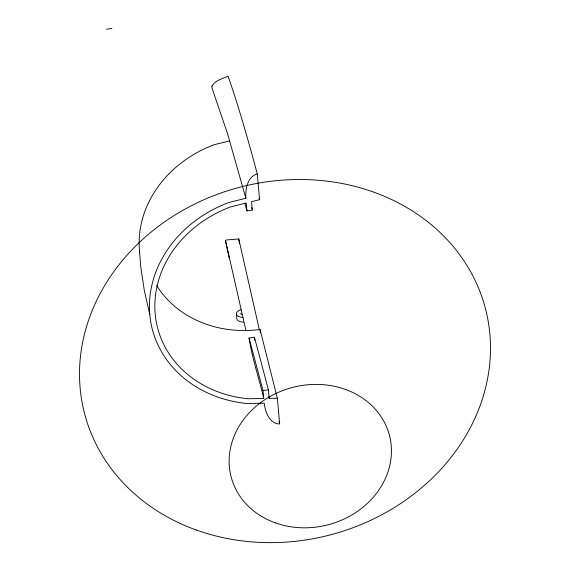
<?xml version="1.0" encoding="UTF-8"?>
<svg xmlns="http://www.w3.org/2000/svg" width="570" height="570" viewBox="0 0 570 570"><rect width="100%" height="100%" fill="white"/><g stroke="black" fill="none" stroke-linecap="round" stroke-linejoin="round"><path stroke-width="0.85" d="M244.908 203.269L246.938 210.9L252.332 210.188L251.57 201.666L259.578 199.664L257.269 173.914A1411.726 104.018 82.5 0 0 232.239 88.379L228.093 76.202C222.499 78.738 213.814 80.641 211.727 87.181L227.637 133.986L245.855 198.26L228.755 202.535A120.035 104.061 -14.9 0 0 149.789 314.619A120.035 104.061 -14.9 0 0 246.753 403.482L264.209 403.197C265.192 411.782 269.361 423.888 279.671 423.995L277.362 398.245L260.07 329.474A108.022 93.644 -14.9 0 1 156.686 285.477M211.869 86.049L212.717 85.35M229.347 258.353L225.449 240.433L226.782 239.92L238.766 238.958L259.364 329.823M257.269 173.914C247.245 176.75 245.342 189.304 245.855 198.26M229.567 140.861L214.142 144.723A113.48 98.375 -14.9 0 0 139.664 252.432M106.519 29.213L111.912 28.5M246.938 210.9L246.233 202.998L230.558 206.917A114.577 99.33 -14.9 0 0 155.183 313.906A114.577 99.33 -14.9 0 0 247.743 398.729L263.739 398.466C259.122 378.28 252.139 358.473 249.047 337.996L254.441 337.283L268.427 389.851L269.19 398.38L277.362 398.245M249.047 337.996L263.034 390.564L268.427 389.851M259.115 197.968L259.578 199.664M251.655 207.644L252.104 209.34M268.755 396.692L269.19 398.38M245.812 330.044L225.449 240.433M149.789 314.619L144.388 290.878L140.747 266.945L139.493 250.679M238.766 238.958L239.429 243.554M260.07 329.474L260.383 332.944M263.034 390.564L263.739 398.466M254.441 337.283L254.712 340.326M240.975 309.674A8.593 4.239 -5.1 0 0 236.415 314.305L236.842 319.029A8.593 4.239 -5.1 0 0 243.468 322.185M227.273 248.727L227.409 250.501M241.673 314.633A4.09 2.016 -5.1 0 1 240.868 313.187M243.041 317.454A8.593 4.239 -5.1 0 1 236.415 314.305M279.45 423.168A1411.726 104.018 82.5 0 1 279.015 421.515M275.331 522.868A81.845 70.951 -14.9 0 0 391.205 445.434A81.845 70.951 -14.9 0 0 264.33 400.033A81.845 70.951 -14.9 0 0 275.331 522.868M196.5 530.086A207.202 179.621 -14.9 0 0 489.858 334.034A207.202 179.621 -14.9 0 0 168.642 219.094A207.202 179.621 -14.9 0 0 196.5 530.086"/></g></svg>
